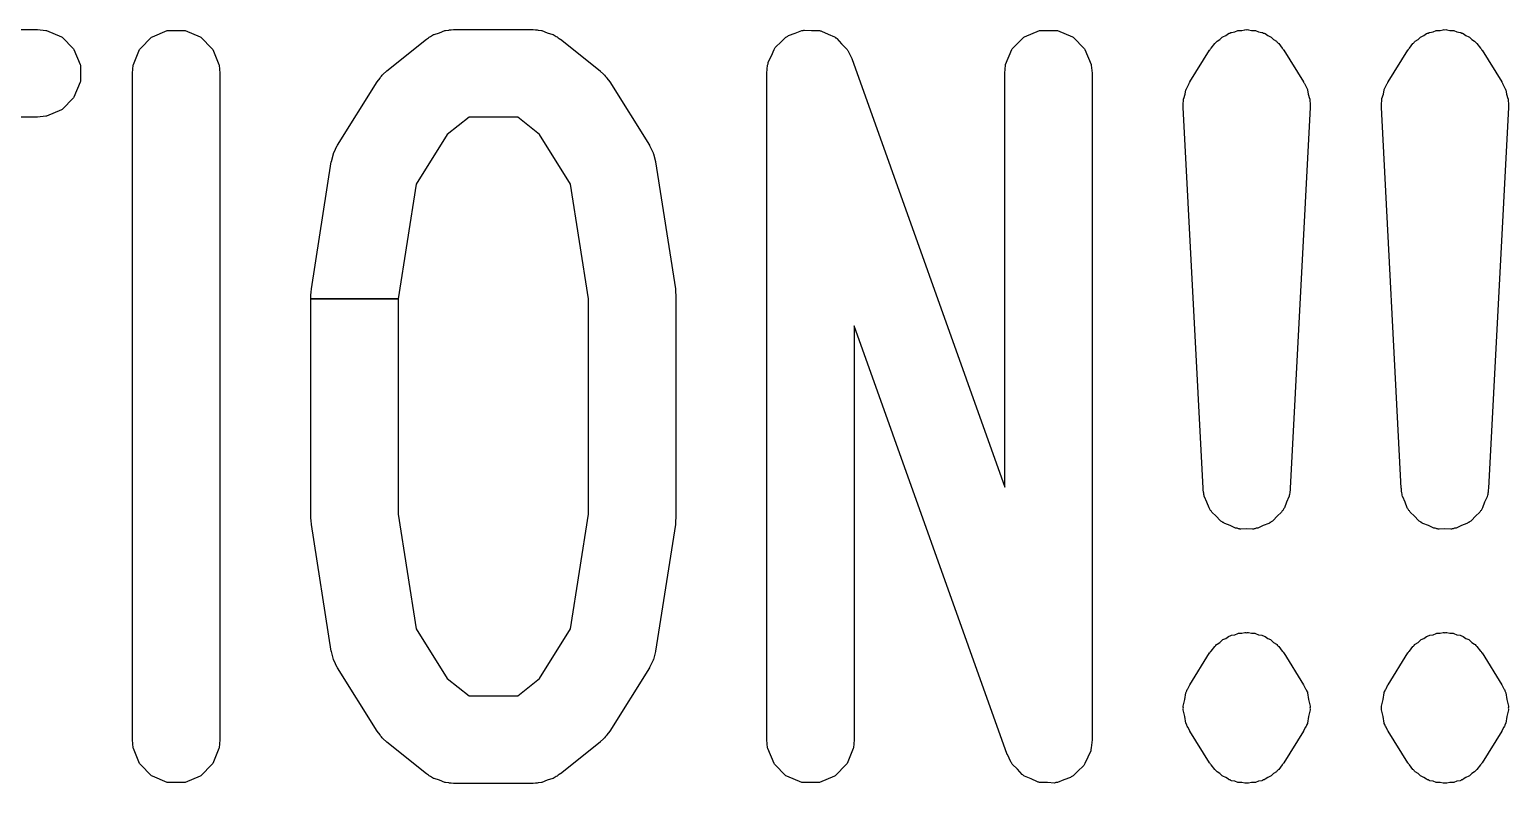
# Model space of a CAD drawing. Header units: inches. Extents: x 0 to 2.68, y 0 to 2.67.
# Drawn here: x 1.4733 to 1.6131, y 0.136 to 0.2072 of the extents above; entities that cross this region are included whole.
import ezdxf

# ---------------------------------------------------------------- set-up
doc = ezdxf.new("R2010")
doc.units = ezdxf.units.IN
doc.header["$MEASUREMENT"] = 0
doc.layers.add('Edge.Cuts', color=254, linetype='CONTINUOUS', true_color=0xd0d2cd)

msp = doc.modelspace()

# ---------------------------------------------------------------- linework, layer by layer
at = {"layer": 'Edge.Cuts', "linetype": 'CONTINUOUS'}
for p, q in [((1.45154, 0.20721), (1.47403, 0.20721)), ((1.47403, 0.20721), (1.47405, 0.20721)), ((1.47405, 0.20721), (1.47482, 0.20713)), ((1.47482, 0.20713), (1.47488, 0.20712)), ((1.47488, 0.20712), (1.4763, 0.20653)), ((1.4849, 0.20653), (1.48631, 0.20712)), ((1.48631, 0.20712), (1.48639, 0.20714)), ((1.48639, 0.20714), (1.48793, 0.20714)), ((1.48793, 0.20714), (1.488, 0.20712)), ((1.488, 0.20712), (1.48942, 0.20653)), ((1.51206, 0.20691), (1.51256, 0.20712)), ((1.51256, 0.20712), (1.51262, 0.20713)), ((1.51262, 0.20713), (1.51293, 0.20717)), ((1.51293, 0.20717), (1.51301, 0.20719)), ((1.51301, 0.20719), (1.51309, 0.2072)), ((1.51309, 0.2072), (1.51316, 0.20719)), ((1.51316, 0.20719), (1.51339, 0.20721)), ((1.51339, 0.20721), (1.5134, 0.20721)), ((1.5134, 0.20721), (1.5209, 0.20721)), ((1.5209, 0.20721), (1.52092, 0.20721)), ((1.52092, 0.20721), (1.52115, 0.20719)), ((1.52115, 0.20719), (1.52122, 0.2072)), ((1.52122, 0.2072), (1.5213, 0.20719)), ((1.5213, 0.20719), (1.52138, 0.20717)), ((1.52138, 0.20717), (1.52169, 0.20713)), ((1.52169, 0.20713), (1.52175, 0.20712)), ((1.52175, 0.20712), (1.52225, 0.20691)), ((1.54569, 0.20687), (1.54631, 0.20712)), ((1.54631, 0.20712), (1.54638, 0.20714)), ((1.54638, 0.20714), (1.54645, 0.20714)), ((1.54645, 0.20714), (1.54651, 0.20716)), ((1.54651, 0.20716), (1.54658, 0.20717)), ((1.54658, 0.20717), (1.54725, 0.20714)), ((1.54725, 0.20714), (1.54792, 0.20714)), ((1.54792, 0.20714), (1.54799, 0.20712)), ((1.54799, 0.20712), (1.54805, 0.2071)), ((1.54805, 0.2071), (1.54812, 0.20709)), ((1.54812, 0.20709), (1.54819, 0.20707)), ((1.54819, 0.20707), (1.5488, 0.20679)), ((1.56738, 0.20653), (1.5688, 0.20712)), ((1.5688, 0.20712), (1.56888, 0.20714)), ((1.56888, 0.20714), (1.57042, 0.20714)), ((1.57042, 0.20714), (1.57049, 0.20712)), ((1.57049, 0.20712), (1.57191, 0.20653)), ((1.58697, 0.20695), (1.58727, 0.207)), ((1.58727, 0.207), (1.58755, 0.20712)), ((1.58755, 0.20712), (1.58763, 0.20714)), ((1.58763, 0.20714), (1.58793, 0.20714)), ((1.58793, 0.20714), (1.58823, 0.2072)), ((1.58823, 0.2072), (1.58831, 0.20721)), ((1.58831, 0.20721), (1.5884, 0.20719)), ((1.5884, 0.20719), (1.58848, 0.20721)), ((1.58848, 0.20721), (1.58856, 0.2072)), ((1.58856, 0.2072), (1.58886, 0.20714)), ((1.58886, 0.20714), (1.58916, 0.20714)), ((1.58916, 0.20714), (1.58924, 0.20712)), ((1.58924, 0.20712), (1.58952, 0.207)), ((1.58952, 0.207), (1.58982, 0.20695)), ((1.60572, 0.20695), (1.60602, 0.207)), ((1.60602, 0.207), (1.6063, 0.20712)), ((1.6063, 0.20712), (1.60637, 0.20714)), ((1.60637, 0.20714), (1.60668, 0.20714)), ((1.60668, 0.20714), (1.60698, 0.2072)), ((1.60698, 0.2072), (1.60706, 0.20721)), ((1.60706, 0.20721), (1.60714, 0.20719)), ((1.60714, 0.20719), (1.60723, 0.20721)), ((1.60723, 0.20721), (1.60731, 0.2072)), ((1.60731, 0.2072), (1.6076, 0.20714)), ((1.6076, 0.20714), (1.60791, 0.20714)), ((1.60791, 0.20714), (1.60799, 0.20712)), ((1.60799, 0.20712), (1.60827, 0.207)), ((1.60827, 0.207), (1.60857, 0.20695)), ((1.4763, 0.20653), (1.47636, 0.20649)), ((1.47636, 0.20649), (1.47745, 0.2054)), ((1.48375, 0.2054), (1.48483, 0.20649)), ((1.48483, 0.20649), (1.4849, 0.20653)), ((1.48942, 0.20653), (1.48948, 0.20649)), ((1.48948, 0.20649), (1.49057, 0.2054)), ((1.50707, 0.20331), (1.51082, 0.20631)), ((1.51082, 0.20631), (1.51084, 0.20632)), ((1.51084, 0.20632), (1.51103, 0.20644)), ((1.51103, 0.20644), (1.51108, 0.20649)), ((1.51108, 0.20649), (1.51114, 0.20653)), ((1.51114, 0.20653), (1.51122, 0.20656)), ((1.51122, 0.20656), (1.51148, 0.20674)), ((1.51148, 0.20674), (1.51154, 0.20676)), ((1.51154, 0.20676), (1.51206, 0.20691)), ((1.52225, 0.20691), (1.52277, 0.20676)), ((1.52277, 0.20676), (1.52282, 0.20674)), ((1.52282, 0.20674), (1.52309, 0.20656)), ((1.52309, 0.20656), (1.52317, 0.20653)), ((1.52317, 0.20653), (1.52323, 0.20649)), ((1.52323, 0.20649), (1.52328, 0.20644)), ((1.52328, 0.20644), (1.52347, 0.20632)), ((1.52347, 0.20632), (1.52349, 0.20631)), ((1.52349, 0.20631), (1.52724, 0.20331)), ((1.54386, 0.20557), (1.54435, 0.20602)), ((1.54435, 0.20602), (1.54482, 0.20649)), ((1.54482, 0.20649), (1.54489, 0.20653)), ((1.54489, 0.20653), (1.54495, 0.20656)), ((1.54495, 0.20656), (1.545, 0.2066)), ((1.545, 0.2066), (1.54506, 0.20664)), ((1.54506, 0.20664), (1.54569, 0.20687)), ((1.5488, 0.20679), (1.54941, 0.20653)), ((1.54941, 0.20653), (1.54948, 0.20649)), ((1.54948, 0.20649), (1.54952, 0.20644)), ((1.54952, 0.20644), (1.54958, 0.20642)), ((1.54958, 0.20642), (1.54964, 0.20637)), ((1.54964, 0.20637), (1.55009, 0.20588)), ((1.55009, 0.20588), (1.55056, 0.2054)), ((1.56623, 0.2054), (1.56732, 0.20649)), ((1.56732, 0.20649), (1.56738, 0.20653)), ((1.57191, 0.20653), (1.57197, 0.20649)), ((1.57197, 0.20649), (1.57306, 0.2054)), ((1.58503, 0.20545), (1.58537, 0.2059)), ((1.58537, 0.2059), (1.58541, 0.20594)), ((1.58541, 0.20594), (1.58549, 0.20599)), ((1.58549, 0.20599), (1.58554, 0.20606)), ((1.58554, 0.20606), (1.58559, 0.20611)), ((1.58559, 0.20611), (1.58585, 0.20627)), ((1.58585, 0.20627), (1.58607, 0.20649)), ((1.58607, 0.20649), (1.58613, 0.20653)), ((1.58613, 0.20653), (1.58642, 0.20665)), ((1.58642, 0.20665), (1.58666, 0.20683)), ((1.58666, 0.20683), (1.58673, 0.20686)), ((1.58673, 0.20686), (1.58682, 0.20688)), ((1.58682, 0.20688), (1.5869, 0.20693)), ((1.5869, 0.20693), (1.58697, 0.20695)), ((1.58982, 0.20695), (1.58989, 0.20693)), ((1.58989, 0.20693), (1.58997, 0.20688)), ((1.58997, 0.20688), (1.59006, 0.20686)), ((1.59006, 0.20686), (1.59013, 0.20683)), ((1.59013, 0.20683), (1.59038, 0.20665)), ((1.59038, 0.20665), (1.59066, 0.20653)), ((1.59066, 0.20653), (1.59072, 0.20649)), ((1.59072, 0.20649), (1.59094, 0.20627)), ((1.59094, 0.20627), (1.5912, 0.20611)), ((1.5912, 0.20611), (1.59125, 0.20606)), ((1.59125, 0.20606), (1.5913, 0.20599)), ((1.5913, 0.20599), (1.59138, 0.20594)), ((1.59138, 0.20594), (1.59142, 0.2059)), ((1.59142, 0.2059), (1.59176, 0.20545)), ((1.60378, 0.20545), (1.60412, 0.2059)), ((1.60412, 0.2059), (1.60416, 0.20594)), ((1.60416, 0.20594), (1.60423, 0.20599)), ((1.60423, 0.20599), (1.60428, 0.20606)), ((1.60428, 0.20606), (1.60434, 0.20611)), ((1.60434, 0.20611), (1.6046, 0.20627)), ((1.6046, 0.20627), (1.60482, 0.20649)), ((1.60482, 0.20649), (1.60488, 0.20653)), ((1.60488, 0.20653), (1.60516, 0.20665)), ((1.60516, 0.20665), (1.60541, 0.20683)), ((1.60541, 0.20683), (1.60548, 0.20686)), ((1.60548, 0.20686), (1.60557, 0.20688)), ((1.60557, 0.20688), (1.60564, 0.20693)), ((1.60564, 0.20693), (1.60572, 0.20695)), ((1.60857, 0.20695), (1.60864, 0.20693)), ((1.60864, 0.20693), (1.60872, 0.20688)), ((1.60872, 0.20688), (1.6088, 0.20686)), ((1.6088, 0.20686), (1.60887, 0.20683)), ((1.60887, 0.20683), (1.60912, 0.20665)), ((1.60912, 0.20665), (1.60941, 0.20653)), ((1.60941, 0.20653), (1.60947, 0.20649)), ((1.60947, 0.20649), (1.60969, 0.20627)), ((1.60969, 0.20627), (1.60995, 0.20611)), ((1.60995, 0.20611), (1.61, 0.20606)), ((1.61, 0.20606), (1.61005, 0.20599)), ((1.61005, 0.20599), (1.61012, 0.20594)), ((1.61012, 0.20594), (1.61017, 0.2059)), ((1.61017, 0.2059), (1.61051, 0.20545)), ((1.47745, 0.2054), (1.47749, 0.20534)), ((1.47749, 0.20534), (1.47808, 0.20392)), ((1.48311, 0.20392), (1.4837, 0.20534)), ((1.4837, 0.20534), (1.48375, 0.2054)), ((1.49057, 0.2054), (1.49061, 0.20534)), ((1.49061, 0.20534), (1.4912, 0.20392)), ((1.54315, 0.20412), (1.54344, 0.20472)), ((1.54344, 0.20472), (1.5437, 0.20534)), ((1.5437, 0.20534), (1.54374, 0.2054)), ((1.54374, 0.2054), (1.54378, 0.20545)), ((1.54378, 0.20545), (1.54381, 0.20551)), ((1.54381, 0.20551), (1.54386, 0.20557)), ((1.55056, 0.2054), (1.55061, 0.20534)), ((1.55061, 0.20534), (1.55063, 0.20528)), ((1.55063, 0.20528), (1.55067, 0.20523)), ((1.55067, 0.20523), (1.55071, 0.20518)), ((1.55071, 0.20518), (1.55104, 0.20449)), ((1.55104, 0.20449), (1.55104, 0.20447)), ((1.55104, 0.20447), (1.56551, 0.16395)), ((1.5656, 0.20392), (1.56619, 0.20534)), ((1.56619, 0.20534), (1.56623, 0.2054)), ((1.57306, 0.2054), (1.5731, 0.20534)), ((1.5731, 0.20534), (1.57369, 0.20392)), ((1.58301, 0.20227), (1.58489, 0.20527)), ((1.58489, 0.20527), (1.5849, 0.20528)), ((1.5849, 0.20528), (1.58494, 0.20533)), ((1.58494, 0.20534), (1.58498, 0.2054)), ((1.58494, 0.20533), (1.58494, 0.20534)), ((1.58498, 0.2054), (1.58503, 0.20545)), ((1.59176, 0.20545), (1.59181, 0.2054)), ((1.59181, 0.2054), (1.59185, 0.20534)), ((1.59185, 0.20534), (1.59186, 0.20533)), ((1.59186, 0.20533), (1.59189, 0.20528)), ((1.59189, 0.20528), (1.5919, 0.20527)), ((1.5919, 0.20527), (1.59378, 0.20227)), ((1.60176, 0.20227), (1.60364, 0.20527)), ((1.60364, 0.20527), (1.60365, 0.20528)), ((1.60365, 0.20528), (1.60368, 0.20533)), ((1.60368, 0.20533), (1.60369, 0.20534)), ((1.60369, 0.20534), (1.60373, 0.2054)), ((1.60373, 0.2054), (1.60378, 0.20545)), ((1.61051, 0.20545), (1.61056, 0.2054)), ((1.61056, 0.2054), (1.6106, 0.20534)), ((1.6106, 0.20534), (1.6106, 0.20533)), ((1.6106, 0.20533), (1.61064, 0.20528)), ((1.61064, 0.20528), (1.61065, 0.20527)), ((1.61065, 0.20527), (1.61252, 0.20227)), ((1.47808, 0.20392), (1.47809, 0.20385)), ((1.47809, 0.20385), (1.47809, 0.20231)), ((1.48302, 0.20308), (1.48303, 0.2031)), ((1.48302, 0.14009), (1.48302, 0.20308)), ((1.48303, 0.2031), (1.4831, 0.20386)), ((1.4831, 0.20386), (1.48311, 0.20392)), ((1.4912, 0.20392), (1.49122, 0.20386)), ((1.49122, 0.20386), (1.49129, 0.2031)), ((1.49129, 0.2031), (1.49129, 0.20308)), ((1.49129, 0.20308), (1.49129, 0.14009)), ((1.50651, 0.20275), (1.50657, 0.20282)), ((1.50657, 0.20282), (1.50663, 0.2029)), ((1.50663, 0.2029), (1.50667, 0.20294)), ((1.50667, 0.20294), (1.50674, 0.20299)), ((1.50674, 0.20299), (1.50706, 0.20329)), ((1.50706, 0.20329), (1.50707, 0.20331)), ((1.52724, 0.20331), (1.52725, 0.20329)), ((1.52725, 0.20329), (1.52757, 0.20299)), ((1.52757, 0.20299), (1.52763, 0.20294)), ((1.52763, 0.20294), (1.52768, 0.2029)), ((1.52768, 0.2029), (1.52773, 0.20282)), ((1.52773, 0.20282), (1.5278, 0.20275)), ((1.54302, 0.2031), (1.54309, 0.20386)), ((1.54302, 0.20308), (1.54302, 0.2031)), ((1.54302, 0.14009), (1.54302, 0.20308)), ((1.54309, 0.20386), (1.54311, 0.20392)), ((1.54311, 0.20392), (1.54313, 0.20398)), ((1.54313, 0.20398), (1.54314, 0.20405)), ((1.54314, 0.20405), (1.54315, 0.20412)), ((1.56551, 0.2031), (1.56559, 0.20386)), ((1.56551, 0.20308), (1.56551, 0.2031)), ((1.56551, 0.16395), (1.56551, 0.20308)), ((1.56559, 0.20386), (1.5656, 0.20392)), ((1.57369, 0.20392), (1.5737, 0.20386)), ((1.5737, 0.20386), (1.57378, 0.2031)), ((1.57378, 0.2031), (1.57378, 0.20308)), ((1.57378, 0.20308), (1.57378, 0.14009)), ((1.47808, 0.20223), (1.47749, 0.20081)), ((1.47809, 0.20231), (1.47808, 0.20223)), ((1.5024, 0.19627), (1.50615, 0.20227)), ((1.50615, 0.20227), (1.50616, 0.20228)), ((1.50616, 0.20228), (1.50643, 0.20263)), ((1.50643, 0.20263), (1.50647, 0.20271)), ((1.50647, 0.20271), (1.50651, 0.20275)), ((1.5278, 0.20275), (1.52784, 0.20271)), ((1.52784, 0.20271), (1.52788, 0.20263)), ((1.52788, 0.20263), (1.52815, 0.20228)), ((1.52815, 0.20228), (1.52816, 0.20227)), ((1.52816, 0.20227), (1.53191, 0.19627)), ((1.58258, 0.2011), (1.58264, 0.20151)), ((1.58264, 0.20151), (1.58266, 0.20156)), ((1.58266, 0.20156), (1.58294, 0.20211)), ((1.58294, 0.20211), (1.58295, 0.20216)), ((1.58295, 0.20216), (1.58299, 0.20222)), ((1.58299, 0.20222), (1.58301, 0.20225)), ((1.58299, 0.20222), (1.58299, 0.20222)), ((1.58301, 0.20225), (1.58301, 0.20227)), ((1.59378, 0.20227), (1.59378, 0.20225)), ((1.59378, 0.20225), (1.5938, 0.20222)), ((1.5938, 0.20222), (1.5938, 0.20222)), ((1.5938, 0.20222), (1.59384, 0.20216)), ((1.59384, 0.20216), (1.59386, 0.20211)), ((1.59386, 0.20211), (1.59413, 0.20156)), ((1.59413, 0.20156), (1.59415, 0.20151)), ((1.59415, 0.20151), (1.59421, 0.2011)), ((1.60132, 0.2011), (1.60139, 0.20151)), ((1.60139, 0.20151), (1.60141, 0.20156)), ((1.60141, 0.20156), (1.60168, 0.20211)), ((1.60168, 0.20211), (1.6017, 0.20216)), ((1.6017, 0.20216), (1.60174, 0.20222)), ((1.60174, 0.20222), (1.60175, 0.20225)), ((1.60174, 0.20222), (1.60174, 0.20222)), ((1.60175, 0.20225), (1.60176, 0.20227)), ((1.61252, 0.20227), (1.61253, 0.20225)), ((1.61253, 0.20225), (1.61255, 0.20222)), ((1.61255, 0.20222), (1.61255, 0.20222)), ((1.61255, 0.20222), (1.61259, 0.20216)), ((1.61259, 0.20216), (1.6126, 0.20211)), ((1.6126, 0.20211), (1.61288, 0.20156)), ((1.61288, 0.20156), (1.61289, 0.20151)), ((1.61289, 0.20151), (1.61296, 0.2011)), ((1.47745, 0.20075), (1.47636, 0.19966)), ((1.47749, 0.20081), (1.47745, 0.20075)), ((1.58239, 0.19999), (1.5824, 0.20004)), ((1.5824, 0.20004), (1.58243, 0.20065)), ((1.58243, 0.20065), (1.58244, 0.20071)), ((1.58244, 0.20071), (1.58258, 0.2011)), ((1.59421, 0.2011), (1.59435, 0.20071)), ((1.59435, 0.20071), (1.59436, 0.20065)), ((1.59436, 0.20065), (1.59439, 0.20004)), ((1.59439, 0.20004), (1.5944, 0.19999)), ((1.60114, 0.19999), (1.60115, 0.20004)), ((1.60115, 0.20004), (1.60118, 0.20065)), ((1.60118, 0.20065), (1.60119, 0.20071)), ((1.60119, 0.20071), (1.60132, 0.2011)), ((1.61296, 0.2011), (1.6131, 0.20071)), ((1.6131, 0.20071), (1.61311, 0.20065)), ((1.61311, 0.20065), (1.61314, 0.20004)), ((1.61314, 0.20004), (1.61315, 0.19999)), ((1.47403, 0.19894), (1.46692, 0.19894)), ((1.47405, 0.19894), (1.47403, 0.19894)), ((1.47482, 0.19902), (1.47405, 0.19894)), ((1.47488, 0.19903), (1.47482, 0.19902)), ((1.4763, 0.19962), (1.47488, 0.19903)), ((1.47636, 0.19966), (1.4763, 0.19962)), ((1.51485, 0.19894), (1.51279, 0.19729)), ((1.51945, 0.19894), (1.51485, 0.19894)), ((1.52152, 0.19729), (1.51945, 0.19894)), ((1.58239, 0.19991), (1.58239, 0.19999)), ((1.58239, 0.19988), (1.58239, 0.19991)), ((1.58239, 0.19991), (1.58239, 0.19991)), ((1.58239, 0.19986), (1.58239, 0.19988)), ((1.58427, 0.16387), (1.58239, 0.19986)), ((1.5944, 0.19986), (1.59252, 0.16387)), ((1.5944, 0.19999), (1.5944, 0.19991)), ((1.5944, 0.19991), (1.5944, 0.19991)), ((1.5944, 0.19991), (1.5944, 0.19988)), ((1.5944, 0.19988), (1.5944, 0.19986)), ((1.60114, 0.19991), (1.60114, 0.19999)), ((1.60114, 0.19988), (1.60114, 0.19991)), ((1.60114, 0.19991), (1.60114, 0.19991)), ((1.60114, 0.19986), (1.60114, 0.19988)), ((1.60301, 0.16387), (1.60114, 0.19986)), ((1.61315, 0.19986), (1.61127, 0.16387)), ((1.61315, 0.19999), (1.61314, 0.19991)), ((1.61314, 0.19991), (1.61314, 0.19991)), ((1.61314, 0.19991), (1.61315, 0.19988)), ((1.61315, 0.19988), (1.61315, 0.19986)), ((1.51279, 0.19729), (1.50986, 0.1926)), ((1.52445, 0.1926), (1.52152, 0.19729)), ((1.50205, 0.19556), (1.50239, 0.19625)), ((1.50239, 0.19625), (1.5024, 0.19627)), ((1.53191, 0.19627), (1.53192, 0.19625)), ((1.53192, 0.19625), (1.53226, 0.19556)), ((1.49995, 0.18272), (1.50182, 0.19472)), ((1.50182, 0.19472), (1.50183, 0.19474)), ((1.50183, 0.19474), (1.50202, 0.19548)), ((1.50202, 0.19548), (1.50203, 0.19552)), ((1.50203, 0.19552), (1.50205, 0.19556)), ((1.53226, 0.19556), (1.53227, 0.19552)), ((1.53227, 0.19552), (1.53229, 0.19548)), ((1.53229, 0.19548), (1.53248, 0.19474)), ((1.53248, 0.19474), (1.53249, 0.19472)), ((1.53249, 0.19472), (1.53436, 0.18272)), ((1.50986, 0.1926), (1.50816, 0.18176)), ((1.52614, 0.18176), (1.52445, 0.1926)), ((1.4999, 0.1821), (1.49993, 0.1824)), ((1.4999, 0.18208), (1.4999, 0.1821)), ((1.4999, 0.18176), (1.4999, 0.18208)), ((1.49993, 0.1824), (1.49994, 0.1827)), ((1.49994, 0.1827), (1.49995, 0.18272)), ((1.53436, 0.18272), (1.53436, 0.1827)), ((1.53436, 0.1827), (1.53438, 0.1824)), ((1.53438, 0.1824), (1.53441, 0.1821)), ((1.53441, 0.1821), (1.53441, 0.18208)), ((1.53441, 0.18208), (1.53441, 0.16108)), ((1.4999, 0.16108), (1.4999, 0.18176)), ((1.4999, 0.18176), (1.50816, 0.18176)), ((1.50816, 0.18176), (1.4999, 0.18176)), ((1.50816, 0.18176), (1.50816, 0.1614)), ((1.52614, 0.1614), (1.52614, 0.18176)), ((1.56575, 0.13869), (1.55128, 0.17921)), ((1.55128, 0.17921), (1.55128, 0.14009)), ((1.58427, 0.16385), (1.58427, 0.16387)), ((1.58429, 0.16368), (1.58427, 0.16385)), ((1.5843, 0.16351), (1.58429, 0.16368)), ((1.5925, 0.16368), (1.59249, 0.16351)), ((1.59252, 0.16385), (1.5925, 0.16368)), ((1.59252, 0.16387), (1.59252, 0.16385)), ((1.60302, 0.16385), (1.60301, 0.16387)), ((1.60304, 0.16368), (1.60302, 0.16385)), ((1.60305, 0.16351), (1.60304, 0.16368)), ((1.61127, 0.16385), (1.61124, 0.16368)), ((1.61124, 0.16368), (1.61124, 0.16351)), ((1.61127, 0.16387), (1.61127, 0.16385)), ((1.58431, 0.16345), (1.5843, 0.16351)), ((1.58433, 0.16342), (1.58431, 0.16345)), ((1.58434, 0.16329), (1.58433, 0.16342)), ((1.58435, 0.16324), (1.58434, 0.16329)), ((1.58437, 0.1632), (1.58435, 0.16324)), ((1.58438, 0.16308), (1.58437, 0.1632)), ((1.5844, 0.16303), (1.58438, 0.16308)), ((1.58464, 0.16253), (1.5844, 0.16303)), ((1.58483, 0.162), (1.58464, 0.16253)), ((1.59215, 0.16253), (1.59196, 0.162)), ((1.59239, 0.16303), (1.59215, 0.16253)), ((1.59241, 0.16308), (1.59239, 0.16303)), ((1.59242, 0.1632), (1.59241, 0.16308)), ((1.59244, 0.16324), (1.59242, 0.1632)), ((1.59245, 0.16329), (1.59244, 0.16324)), ((1.59246, 0.16342), (1.59245, 0.16329)), ((1.59248, 0.16345), (1.59246, 0.16342)), ((1.59249, 0.16351), (1.59248, 0.16345)), ((1.60306, 0.16345), (1.60305, 0.16351)), ((1.60307, 0.16342), (1.60306, 0.16345)), ((1.60309, 0.16329), (1.60307, 0.16342)), ((1.6031, 0.16324), (1.60309, 0.16329)), ((1.60311, 0.1632), (1.6031, 0.16324)), ((1.60313, 0.16308), (1.60311, 0.1632)), ((1.60315, 0.16303), (1.60313, 0.16308)), ((1.60339, 0.16253), (1.60315, 0.16303)), ((1.60357, 0.162), (1.60339, 0.16253)), ((1.6109, 0.16253), (1.61071, 0.162)), ((1.61114, 0.16303), (1.6109, 0.16253)), ((1.61115, 0.16308), (1.61114, 0.16303)), ((1.61117, 0.1632), (1.61115, 0.16308)), ((1.61119, 0.16324), (1.61117, 0.1632)), ((1.6112, 0.16329), (1.61119, 0.16324)), ((1.61121, 0.16342), (1.6112, 0.16329)), ((1.61122, 0.16345), (1.61121, 0.16342)), ((1.61124, 0.16351), (1.61122, 0.16345)), ((1.4999, 0.16106), (1.4999, 0.16108)), ((1.49993, 0.16076), (1.4999, 0.16106)), ((1.50816, 0.1614), (1.50986, 0.15056)), ((1.52445, 0.15056), (1.52614, 0.1614)), ((1.53441, 0.16106), (1.53438, 0.16076)), ((1.53441, 0.16108), (1.53441, 0.16106)), ((1.58487, 0.16194), (1.58483, 0.162)), ((1.58491, 0.16188), (1.58487, 0.16194)), ((1.58494, 0.16182), (1.58491, 0.16188)), ((1.58498, 0.16176), (1.58494, 0.16182)), ((1.58503, 0.16171), (1.58498, 0.16176)), ((1.58506, 0.16164), (1.58503, 0.16171)), ((1.58511, 0.16158), (1.58506, 0.16164)), ((1.58552, 0.16121), (1.58511, 0.16158)), ((1.58589, 0.1608), (1.58552, 0.16121)), ((1.59127, 0.16121), (1.5909, 0.1608)), ((1.59168, 0.16158), (1.59127, 0.16121)), ((1.59173, 0.16164), (1.59168, 0.16158)), ((1.59176, 0.16171), (1.59173, 0.16164)), ((1.59181, 0.16176), (1.59176, 0.16171)), ((1.59185, 0.16182), (1.59181, 0.16176)), ((1.59188, 0.16188), (1.59185, 0.16182)), ((1.59192, 0.16194), (1.59188, 0.16188)), ((1.59196, 0.162), (1.59192, 0.16194)), ((1.60361, 0.16194), (1.60357, 0.162)), ((1.60366, 0.16188), (1.60361, 0.16194)), ((1.60369, 0.16182), (1.60366, 0.16188)), ((1.60373, 0.16176), (1.60369, 0.16182)), ((1.60378, 0.16171), (1.60373, 0.16176)), ((1.60381, 0.16164), (1.60378, 0.16171)), ((1.60386, 0.16158), (1.60381, 0.16164)), ((1.60427, 0.16121), (1.60386, 0.16158)), ((1.60464, 0.1608), (1.60427, 0.16121)), ((1.61002, 0.16121), (1.60964, 0.1608)), ((1.61043, 0.16158), (1.61002, 0.16121)), ((1.61048, 0.16164), (1.61043, 0.16158)), ((1.61051, 0.16171), (1.61048, 0.16164)), ((1.61056, 0.16176), (1.61051, 0.16171)), ((1.6106, 0.16182), (1.61056, 0.16176)), ((1.61063, 0.16188), (1.6106, 0.16182)), ((1.61067, 0.16194), (1.61063, 0.16188)), ((1.61071, 0.162), (1.61067, 0.16194)), ((1.49994, 0.16046), (1.49993, 0.16076)), ((1.49995, 0.16044), (1.49994, 0.16046)), ((1.50182, 0.14845), (1.49995, 0.16044)), ((1.53436, 0.16044), (1.53249, 0.14845)), ((1.53438, 0.16076), (1.53436, 0.16046)), ((1.53436, 0.16046), (1.53436, 0.16044)), ((1.58596, 0.16075), (1.58589, 0.1608)), ((1.58602, 0.16072), (1.58596, 0.16075)), ((1.58607, 0.16067), (1.58602, 0.16072)), ((1.58613, 0.16063), (1.58607, 0.16067)), ((1.5862, 0.1606), (1.58613, 0.16063)), ((1.58625, 0.16055), (1.5862, 0.1606)), ((1.58632, 0.16051), (1.58625, 0.16055)), ((1.58684, 0.16033), (1.58632, 0.16051)), ((1.58734, 0.16009), (1.58684, 0.16033)), ((1.58742, 0.16007), (1.58734, 0.16009)), ((1.58749, 0.16007), (1.58742, 0.16007)), ((1.58755, 0.16004), (1.58749, 0.16007)), ((1.58763, 0.16002), (1.58755, 0.16004)), ((1.5877, 0.16002), (1.58763, 0.16002)), ((1.58776, 0.16), (1.5877, 0.16002)), ((1.58784, 0.15999), (1.58776, 0.16)), ((1.5884, 0.16002), (1.58784, 0.15999)), ((1.58895, 0.15999), (1.5884, 0.16002)), ((1.58903, 0.16), (1.58895, 0.15999)), ((1.58909, 0.16002), (1.58903, 0.16)), ((1.58916, 0.16002), (1.58909, 0.16002)), ((1.58924, 0.16004), (1.58916, 0.16002)), ((1.5893, 0.16007), (1.58924, 0.16004)), ((1.58937, 0.16007), (1.5893, 0.16007)), ((1.58945, 0.16009), (1.58937, 0.16007)), ((1.58995, 0.16033), (1.58945, 0.16009)), ((1.59048, 0.16051), (1.58995, 0.16033)), ((1.59054, 0.16055), (1.59048, 0.16051)), ((1.59059, 0.1606), (1.59054, 0.16055)), ((1.59066, 0.16063), (1.59059, 0.1606)), ((1.59072, 0.16067), (1.59066, 0.16063)), ((1.59077, 0.16072), (1.59072, 0.16067)), ((1.59083, 0.16075), (1.59077, 0.16072)), ((1.5909, 0.1608), (1.59083, 0.16075)), ((1.6047, 0.16075), (1.60464, 0.1608)), ((1.60477, 0.16072), (1.6047, 0.16075)), ((1.60482, 0.16067), (1.60477, 0.16072)), ((1.60488, 0.16063), (1.60482, 0.16067)), ((1.60495, 0.1606), (1.60488, 0.16063)), ((1.605, 0.16055), (1.60495, 0.1606)), ((1.60506, 0.16051), (1.605, 0.16055)), ((1.60559, 0.16033), (1.60506, 0.16051)), ((1.60609, 0.16009), (1.60559, 0.16033)), ((1.60616, 0.16007), (1.60609, 0.16009)), ((1.60623, 0.16007), (1.60616, 0.16007)), ((1.6063, 0.16004), (1.60623, 0.16007)), ((1.60637, 0.16002), (1.6063, 0.16004)), ((1.60644, 0.16002), (1.60637, 0.16002)), ((1.60651, 0.16), (1.60644, 0.16002)), ((1.60659, 0.15999), (1.60651, 0.16)), ((1.60714, 0.16002), (1.60659, 0.15999)), ((1.6077, 0.15999), (1.60714, 0.16002)), ((1.60777, 0.16), (1.6077, 0.15999)), ((1.60784, 0.16002), (1.60777, 0.16)), ((1.60791, 0.16002), (1.60784, 0.16002)), ((1.60799, 0.16004), (1.60791, 0.16002)), ((1.60805, 0.16007), (1.60799, 0.16004)), ((1.60812, 0.16007), (1.60805, 0.16007)), ((1.6082, 0.16009), (1.60812, 0.16007)), ((1.6087, 0.16033), (1.6082, 0.16009)), ((1.60922, 0.16051), (1.6087, 0.16033)), ((1.60929, 0.16055), (1.60922, 0.16051)), ((1.60934, 0.1606), (1.60929, 0.16055)), ((1.60941, 0.16063), (1.60934, 0.1606)), ((1.60947, 0.16067), (1.60941, 0.16063)), ((1.60952, 0.16072), (1.60947, 0.16067)), ((1.60958, 0.16075), (1.60952, 0.16072)), ((1.60964, 0.1608), (1.60958, 0.16075)), ((1.50986, 0.15056), (1.51279, 0.14587)), ((1.52152, 0.14587), (1.52445, 0.15056)), ((1.58613, 0.14954), (1.58642, 0.14966)), ((1.58642, 0.14966), (1.58666, 0.14983)), ((1.58666, 0.14983), (1.58673, 0.14987)), ((1.58673, 0.14987), (1.58682, 0.14989)), ((1.58682, 0.14989), (1.5869, 0.14993)), ((1.5869, 0.14993), (1.58697, 0.14996)), ((1.58697, 0.14996), (1.58727, 0.15001)), ((1.58727, 0.15001), (1.58755, 0.15013)), ((1.58755, 0.15013), (1.58763, 0.15014)), ((1.58763, 0.15014), (1.58793, 0.15014)), ((1.58793, 0.15014), (1.58823, 0.15021)), ((1.58823, 0.15021), (1.58831, 0.15021)), ((1.58831, 0.15021), (1.5884, 0.1502)), ((1.5884, 0.1502), (1.58848, 0.15021)), ((1.58848, 0.15021), (1.58856, 0.15021)), ((1.58856, 0.15021), (1.58886, 0.15014)), ((1.58886, 0.15014), (1.58916, 0.15014)), ((1.58916, 0.15014), (1.58924, 0.15013)), ((1.58924, 0.15013), (1.58952, 0.15001)), ((1.58952, 0.15001), (1.58982, 0.14996)), ((1.58982, 0.14996), (1.58989, 0.14993)), ((1.58989, 0.14993), (1.58997, 0.14989)), ((1.58997, 0.14989), (1.59006, 0.14987)), ((1.59006, 0.14987), (1.59013, 0.14983)), ((1.59013, 0.14983), (1.59038, 0.14966)), ((1.59038, 0.14966), (1.59066, 0.14954)), ((1.60488, 0.14954), (1.60516, 0.14966)), ((1.60516, 0.14966), (1.60541, 0.14983)), ((1.60541, 0.14983), (1.60548, 0.14987)), ((1.60548, 0.14987), (1.60557, 0.14989)), ((1.60557, 0.14989), (1.60564, 0.14993)), ((1.60564, 0.14993), (1.60572, 0.14996)), ((1.60572, 0.14996), (1.60602, 0.15001)), ((1.60602, 0.15001), (1.6063, 0.15013)), ((1.6063, 0.15013), (1.60637, 0.15014)), ((1.60637, 0.15014), (1.60668, 0.15014)), ((1.60668, 0.15014), (1.60698, 0.15021)), ((1.60698, 0.15021), (1.60706, 0.15021)), ((1.60706, 0.15021), (1.60714, 0.1502)), ((1.60714, 0.1502), (1.60723, 0.15021)), ((1.60723, 0.15021), (1.60731, 0.15021)), ((1.60731, 0.15021), (1.6076, 0.15014)), ((1.6076, 0.15014), (1.60791, 0.15014)), ((1.60791, 0.15014), (1.60799, 0.15013)), ((1.60799, 0.15013), (1.60827, 0.15001)), ((1.60827, 0.15001), (1.60857, 0.14996)), ((1.60857, 0.14996), (1.60864, 0.14993)), ((1.60864, 0.14993), (1.60872, 0.14989)), ((1.60872, 0.14989), (1.6088, 0.14987)), ((1.6088, 0.14987), (1.60887, 0.14983)), ((1.60887, 0.14983), (1.60912, 0.14966)), ((1.60912, 0.14966), (1.60941, 0.14954)), ((1.50183, 0.14843), (1.50182, 0.14845)), ((1.50202, 0.14768), (1.50183, 0.14843)), ((1.53248, 0.14843), (1.53229, 0.14768)), ((1.53249, 0.14845), (1.53248, 0.14843)), ((1.58301, 0.14528), (1.58489, 0.14828)), ((1.58489, 0.14828), (1.5849, 0.14829)), ((1.5849, 0.14829), (1.58494, 0.14834)), ((1.58494, 0.14835), (1.58498, 0.14841)), ((1.58494, 0.14834), (1.58494, 0.14835)), ((1.58498, 0.14841), (1.58503, 0.14846)), ((1.58503, 0.14846), (1.58537, 0.1489)), ((1.58537, 0.1489), (1.58541, 0.14894)), ((1.58541, 0.14894), (1.58549, 0.14899)), ((1.58549, 0.14899), (1.58554, 0.14907)), ((1.58554, 0.14907), (1.58559, 0.14912)), ((1.58559, 0.14912), (1.58585, 0.14928)), ((1.58585, 0.14928), (1.58607, 0.1495)), ((1.58607, 0.1495), (1.58613, 0.14954)), ((1.59066, 0.14954), (1.59072, 0.1495)), ((1.59072, 0.1495), (1.59094, 0.14928)), ((1.59094, 0.14928), (1.5912, 0.14912)), ((1.5912, 0.14912), (1.59125, 0.14907)), ((1.59125, 0.14907), (1.5913, 0.14899)), ((1.5913, 0.14899), (1.59138, 0.14894)), ((1.59138, 0.14894), (1.59142, 0.1489)), ((1.59142, 0.1489), (1.59176, 0.14846)), ((1.59176, 0.14846), (1.59181, 0.14841)), ((1.59181, 0.14841), (1.59185, 0.14835)), ((1.59185, 0.14835), (1.59186, 0.14834)), ((1.59186, 0.14834), (1.59189, 0.14829)), ((1.59189, 0.14829), (1.5919, 0.14828)), ((1.5919, 0.14828), (1.59378, 0.14528)), ((1.60176, 0.14528), (1.60364, 0.14828)), ((1.60364, 0.14828), (1.60365, 0.14829)), ((1.60365, 0.14829), (1.60368, 0.14834)), ((1.60368, 0.14834), (1.60369, 0.14835)), ((1.60369, 0.14835), (1.60373, 0.14841)), ((1.60373, 0.14841), (1.60378, 0.14846)), ((1.60378, 0.14846), (1.60412, 0.1489)), ((1.60412, 0.1489), (1.60416, 0.14894)), ((1.60416, 0.14894), (1.60423, 0.14899)), ((1.60423, 0.14899), (1.60428, 0.14907)), ((1.60428, 0.14907), (1.60434, 0.14912)), ((1.60434, 0.14912), (1.6046, 0.14928)), ((1.6046, 0.14928), (1.60482, 0.1495)), ((1.60482, 0.1495), (1.60488, 0.14954)), ((1.60941, 0.14954), (1.60947, 0.1495)), ((1.60947, 0.1495), (1.60969, 0.14928)), ((1.60969, 0.14928), (1.60995, 0.14912)), ((1.60995, 0.14912), (1.61, 0.14907)), ((1.61, 0.14907), (1.61005, 0.14899)), ((1.61005, 0.14899), (1.61012, 0.14894)), ((1.61012, 0.14894), (1.61017, 0.1489)), ((1.61017, 0.1489), (1.61051, 0.14846)), ((1.61051, 0.14846), (1.61056, 0.14841)), ((1.61056, 0.14841), (1.6106, 0.14835)), ((1.6106, 0.14835), (1.6106, 0.14834)), ((1.6106, 0.14834), (1.61064, 0.14829)), ((1.61064, 0.14829), (1.61065, 0.14828)), ((1.61065, 0.14828), (1.61252, 0.14528)), ((1.50203, 0.14764), (1.50202, 0.14768)), ((1.50205, 0.1476), (1.50203, 0.14764)), ((1.50239, 0.14691), (1.50205, 0.1476)), ((1.5024, 0.14689), (1.50239, 0.14691)), ((1.50615, 0.14089), (1.5024, 0.14689)), ((1.53191, 0.14689), (1.52816, 0.14089)), ((1.53192, 0.14691), (1.53191, 0.14689)), ((1.53226, 0.1476), (1.53192, 0.14691)), ((1.53227, 0.14764), (1.53226, 0.1476)), ((1.53229, 0.14768), (1.53227, 0.14764)), ((1.51279, 0.14587), (1.51485, 0.14422)), ((1.51945, 0.14422), (1.52152, 0.14587)), ((1.51485, 0.14422), (1.51945, 0.14422)), ((1.58254, 0.14388), (1.58264, 0.14451)), ((1.58264, 0.14451), (1.58266, 0.14457)), ((1.58266, 0.14457), (1.58273, 0.1447)), ((1.58273, 0.1447), (1.58274, 0.14475)), ((1.58274, 0.14475), (1.58277, 0.14482)), ((1.58277, 0.14482), (1.58282, 0.14489)), ((1.58282, 0.14489), (1.58301, 0.14526)), ((1.58301, 0.14526), (1.58301, 0.14528)), ((1.59378, 0.14528), (1.59378, 0.14526)), ((1.59378, 0.14526), (1.59397, 0.14489)), ((1.59397, 0.14489), (1.59402, 0.14482)), ((1.59402, 0.14482), (1.59405, 0.14475)), ((1.59405, 0.14475), (1.59406, 0.1447)), ((1.59406, 0.1447), (1.59413, 0.14457)), ((1.59413, 0.14457), (1.59415, 0.14451)), ((1.59415, 0.14451), (1.59425, 0.14388)), ((1.60129, 0.14388), (1.60139, 0.14451)), ((1.60139, 0.14451), (1.60141, 0.14457)), ((1.60141, 0.14457), (1.60148, 0.1447)), ((1.60148, 0.1447), (1.60149, 0.14475)), ((1.60149, 0.14475), (1.60152, 0.14482)), ((1.60152, 0.14482), (1.60157, 0.14489)), ((1.60157, 0.14489), (1.60175, 0.14526)), ((1.60175, 0.14526), (1.60176, 0.14528)), ((1.61252, 0.14528), (1.61253, 0.14526)), ((1.61253, 0.14526), (1.61272, 0.14489)), ((1.61272, 0.14489), (1.61277, 0.14482)), ((1.61277, 0.14482), (1.6128, 0.14475)), ((1.6128, 0.14475), (1.61281, 0.1447)), ((1.61281, 0.1447), (1.61288, 0.14457)), ((1.61288, 0.14457), (1.61289, 0.14451)), ((1.61289, 0.14451), (1.613, 0.14388)), ((1.58239, 0.14325), (1.58254, 0.14388)), ((1.58239, 0.14317), (1.58239, 0.14325)), ((1.58241, 0.14308), (1.58239, 0.14317)), ((1.58239, 0.143), (1.58241, 0.14308)), ((1.58239, 0.14292), (1.58239, 0.143)), ((1.58254, 0.14229), (1.58239, 0.14292)), ((1.59425, 0.14388), (1.5944, 0.14325)), ((1.5944, 0.14292), (1.59425, 0.14229)), ((1.5944, 0.14317), (1.59438, 0.14308)), ((1.59438, 0.14308), (1.5944, 0.143)), ((1.5944, 0.14325), (1.5944, 0.14317)), ((1.5944, 0.143), (1.5944, 0.14292)), ((1.60114, 0.14325), (1.60129, 0.14388)), ((1.60114, 0.14317), (1.60114, 0.14325)), ((1.60115, 0.14308), (1.60114, 0.14317)), ((1.60114, 0.143), (1.60115, 0.14308)), ((1.60114, 0.14292), (1.60114, 0.143)), ((1.60129, 0.14229), (1.60114, 0.14292)), ((1.613, 0.14388), (1.61314, 0.14325)), ((1.61314, 0.14292), (1.613, 0.14229)), ((1.61315, 0.14317), (1.61313, 0.14308)), ((1.61313, 0.14308), (1.61315, 0.143)), ((1.61314, 0.14325), (1.61315, 0.14317)), ((1.61315, 0.143), (1.61314, 0.14292)), ((1.58264, 0.14166), (1.58254, 0.14229)), ((1.58266, 0.1416), (1.58264, 0.14166)), ((1.58273, 0.14147), (1.58266, 0.1416)), ((1.58274, 0.14142), (1.58273, 0.14147)), ((1.58277, 0.14135), (1.58274, 0.14142)), ((1.58282, 0.14128), (1.58277, 0.14135)), ((1.58301, 0.14091), (1.58282, 0.14128)), ((1.59397, 0.14128), (1.59378, 0.14091)), ((1.59402, 0.14135), (1.59397, 0.14128)), ((1.59405, 0.14142), (1.59402, 0.14135)), ((1.59406, 0.14147), (1.59405, 0.14142)), ((1.59413, 0.1416), (1.59406, 0.14147)), ((1.59415, 0.14166), (1.59413, 0.1416)), ((1.59425, 0.14229), (1.59415, 0.14166)), ((1.60139, 0.14166), (1.60129, 0.14229)), ((1.60141, 0.1416), (1.60139, 0.14166)), ((1.60148, 0.14147), (1.60141, 0.1416)), ((1.60149, 0.14142), (1.60148, 0.14147)), ((1.60152, 0.14135), (1.60149, 0.14142)), ((1.60157, 0.14128), (1.60152, 0.14135)), ((1.60175, 0.14091), (1.60157, 0.14128)), ((1.61272, 0.14128), (1.61253, 0.14091)), ((1.61277, 0.14135), (1.61272, 0.14128)), ((1.6128, 0.14142), (1.61277, 0.14135)), ((1.61281, 0.14147), (1.6128, 0.14142)), ((1.61288, 0.1416), (1.61281, 0.14147)), ((1.61289, 0.14166), (1.61288, 0.1416)), ((1.613, 0.14229), (1.61289, 0.14166)), ((1.48303, 0.14007), (1.48302, 0.14009)), ((1.4831, 0.1393), (1.48303, 0.14007)), ((1.49129, 0.14007), (1.49122, 0.1393)), ((1.49129, 0.14009), (1.49129, 0.14007)), ((1.50616, 0.14088), (1.50615, 0.14089)), ((1.50643, 0.14053), (1.50616, 0.14088)), ((1.50647, 0.14045), (1.50643, 0.14053)), ((1.50651, 0.14041), (1.50647, 0.14045)), ((1.50657, 0.14034), (1.50651, 0.14041)), ((1.50663, 0.14027), (1.50657, 0.14034)), ((1.50667, 0.14023), (1.50663, 0.14027)), ((1.50674, 0.14018), (1.50667, 0.14023)), ((1.50706, 0.13987), (1.50674, 0.14018)), ((1.50707, 0.13986), (1.50706, 0.13987)), ((1.52725, 0.13987), (1.52724, 0.13986)), ((1.52757, 0.14018), (1.52725, 0.13987)), ((1.52763, 0.14023), (1.52757, 0.14018)), ((1.52768, 0.14027), (1.52763, 0.14023)), ((1.52773, 0.14034), (1.52768, 0.14027)), ((1.5278, 0.14041), (1.52773, 0.14034)), ((1.52784, 0.14045), (1.5278, 0.14041)), ((1.52788, 0.14053), (1.52784, 0.14045)), ((1.52815, 0.14088), (1.52788, 0.14053)), ((1.52816, 0.14089), (1.52815, 0.14088)), ((1.54302, 0.14007), (1.54302, 0.14009)), ((1.54309, 0.1393), (1.54302, 0.14007)), ((1.55128, 0.14007), (1.55121, 0.1393)), ((1.55128, 0.14009), (1.55128, 0.14007)), ((1.57378, 0.14007), (1.5737, 0.1393)), ((1.57378, 0.14009), (1.57378, 0.14007)), ((1.58301, 0.14089), (1.58301, 0.14091)), ((1.58489, 0.13789), (1.58301, 0.14089)), ((1.59378, 0.14089), (1.5919, 0.13789)), ((1.59378, 0.14091), (1.59378, 0.14089)), ((1.60176, 0.14089), (1.60175, 0.14091)), ((1.60364, 0.13789), (1.60176, 0.14089)), ((1.61252, 0.14089), (1.61065, 0.13789)), ((1.61253, 0.14091), (1.61252, 0.14089)), ((1.48311, 0.13924), (1.4831, 0.1393)), ((1.4837, 0.13782), (1.48311, 0.13924)), ((1.4912, 0.13924), (1.49061, 0.13782)), ((1.49122, 0.1393), (1.4912, 0.13924)), ((1.51082, 0.13686), (1.50707, 0.13986)), ((1.52724, 0.13986), (1.52349, 0.13686)), ((1.54311, 0.13924), (1.54309, 0.1393)), ((1.5437, 0.13782), (1.54311, 0.13924)), ((1.55119, 0.13924), (1.55061, 0.13782)), ((1.55121, 0.1393), (1.55119, 0.13924)), ((1.56576, 0.13868), (1.56575, 0.13869)), ((1.56609, 0.13798), (1.56576, 0.13868)), ((1.57364, 0.13904), (1.57336, 0.13844)), ((1.57366, 0.13912), (1.57364, 0.13904)), ((1.57367, 0.13918), (1.57366, 0.13912)), ((1.57369, 0.13924), (1.57367, 0.13918)), ((1.5737, 0.1393), (1.57369, 0.13924)), ((1.48375, 0.13776), (1.4837, 0.13782)), ((1.48483, 0.13667), (1.48375, 0.13776)), ((1.49057, 0.13776), (1.48948, 0.13667)), ((1.49061, 0.13782), (1.49057, 0.13776)), ((1.54374, 0.13776), (1.5437, 0.13782)), ((1.54482, 0.13667), (1.54374, 0.13776)), ((1.55056, 0.13776), (1.54948, 0.13667)), ((1.55061, 0.13782), (1.55056, 0.13776)), ((1.56612, 0.13793), (1.56609, 0.13798)), ((1.56617, 0.13788), (1.56612, 0.13793)), ((1.56619, 0.13782), (1.56617, 0.13788)), ((1.56623, 0.13776), (1.56619, 0.13782)), ((1.56671, 0.13729), (1.56623, 0.13776)), ((1.56715, 0.13679), (1.56671, 0.13729)), ((1.57245, 0.13714), (1.57197, 0.13667)), ((1.57294, 0.13759), (1.57245, 0.13714)), ((1.57299, 0.13765), (1.57294, 0.13759)), ((1.57301, 0.13771), (1.57299, 0.13765)), ((1.57306, 0.13776), (1.57301, 0.13771)), ((1.5731, 0.13782), (1.57306, 0.13776)), ((1.57336, 0.13844), (1.5731, 0.13782)), ((1.5849, 0.13788), (1.58489, 0.13789)), ((1.58494, 0.13783), (1.5849, 0.13788)), ((1.58494, 0.13782), (1.58494, 0.13783)), ((1.58498, 0.13776), (1.58494, 0.13782)), ((1.58503, 0.13771), (1.58498, 0.13776)), ((1.58537, 0.13727), (1.58503, 0.13771)), ((1.58541, 0.13723), (1.58537, 0.13727)), ((1.58549, 0.13718), (1.58541, 0.13723)), ((1.58554, 0.1371), (1.58549, 0.13718)), ((1.58559, 0.13705), (1.58554, 0.1371)), ((1.59125, 0.1371), (1.5912, 0.13705)), ((1.5913, 0.13718), (1.59125, 0.1371)), ((1.59138, 0.13723), (1.5913, 0.13718)), ((1.59142, 0.13727), (1.59138, 0.13723)), ((1.59176, 0.13771), (1.59142, 0.13727)), ((1.59181, 0.13776), (1.59176, 0.13771)), ((1.59185, 0.13782), (1.59181, 0.13776)), ((1.59186, 0.13783), (1.59185, 0.13782)), ((1.59189, 0.13788), (1.59186, 0.13783)), ((1.5919, 0.13789), (1.59189, 0.13788)), ((1.60365, 0.13788), (1.60364, 0.13789)), ((1.60368, 0.13783), (1.60365, 0.13788)), ((1.60369, 0.13782), (1.60368, 0.13783)), ((1.60373, 0.13776), (1.60369, 0.13782)), ((1.60378, 0.13771), (1.60373, 0.13776)), ((1.60412, 0.13727), (1.60378, 0.13771)), ((1.60416, 0.13723), (1.60412, 0.13727)), ((1.60423, 0.13718), (1.60416, 0.13723)), ((1.60428, 0.1371), (1.60423, 0.13718)), ((1.60434, 0.13705), (1.60428, 0.1371)), ((1.61, 0.1371), (1.60995, 0.13705)), ((1.61005, 0.13718), (1.61, 0.1371)), ((1.61012, 0.13723), (1.61005, 0.13718)), ((1.61017, 0.13727), (1.61012, 0.13723)), ((1.61051, 0.13771), (1.61017, 0.13727)), ((1.61056, 0.13776), (1.61051, 0.13771)), ((1.6106, 0.13782), (1.61056, 0.13776)), ((1.61064, 0.13788), (1.6106, 0.13783)), ((1.6106, 0.13783), (1.6106, 0.13782)), ((1.61065, 0.13789), (1.61064, 0.13788)), ((1.4849, 0.13663), (1.48483, 0.13667)), ((1.48631, 0.13604), (1.4849, 0.13663)), ((1.48639, 0.13603), (1.48631, 0.13604)), ((1.48793, 0.13603), (1.48639, 0.13603)), ((1.488, 0.13604), (1.48793, 0.13603)), ((1.48942, 0.13663), (1.488, 0.13604)), ((1.48948, 0.13667), (1.48942, 0.13663)), ((1.51084, 0.13685), (1.51082, 0.13686)), ((1.51103, 0.13672), (1.51084, 0.13685)), ((1.51108, 0.13667), (1.51103, 0.13672)), ((1.51114, 0.13663), (1.51108, 0.13667)), ((1.51122, 0.1366), (1.51114, 0.13663)), ((1.51148, 0.13643), (1.51122, 0.1366)), ((1.51154, 0.1364), (1.51148, 0.13643)), ((1.51206, 0.13625), (1.51154, 0.1364)), ((1.51256, 0.13604), (1.51206, 0.13625)), ((1.51262, 0.13603), (1.51256, 0.13604)), ((1.51293, 0.136), (1.51262, 0.13603)), ((1.51301, 0.13597), (1.51293, 0.136)), ((1.51309, 0.13597), (1.51301, 0.13597)), ((1.51316, 0.13597), (1.51309, 0.13597)), ((1.51339, 0.13595), (1.51316, 0.13597)), ((1.5134, 0.13595), (1.51339, 0.13595)), ((1.5209, 0.13595), (1.5134, 0.13595)), ((1.52092, 0.13595), (1.5209, 0.13595)), ((1.52115, 0.13597), (1.52092, 0.13595)), ((1.52122, 0.13597), (1.52115, 0.13597)), ((1.5213, 0.13597), (1.52122, 0.13597)), ((1.52138, 0.136), (1.5213, 0.13597)), ((1.52169, 0.13603), (1.52138, 0.136)), ((1.52175, 0.13604), (1.52169, 0.13603)), ((1.52225, 0.13625), (1.52175, 0.13604)), ((1.52277, 0.1364), (1.52225, 0.13625)), ((1.52282, 0.13643), (1.52277, 0.1364)), ((1.52309, 0.1366), (1.52282, 0.13643)), ((1.52317, 0.13663), (1.52309, 0.1366)), ((1.52323, 0.13667), (1.52317, 0.13663)), ((1.52328, 0.13672), (1.52323, 0.13667)), ((1.52347, 0.13685), (1.52328, 0.13672)), ((1.52349, 0.13686), (1.52347, 0.13685)), ((1.54489, 0.13663), (1.54482, 0.13667)), ((1.54631, 0.13604), (1.54489, 0.13663)), ((1.54638, 0.13603), (1.54631, 0.13604)), ((1.54792, 0.13603), (1.54638, 0.13603)), ((1.54799, 0.13604), (1.54792, 0.13603)), ((1.54941, 0.13663), (1.54799, 0.13604)), ((1.54948, 0.13667), (1.54941, 0.13663)), ((1.56722, 0.13675), (1.56715, 0.13679)), ((1.56727, 0.13672), (1.56722, 0.13675)), ((1.56732, 0.13667), (1.56727, 0.13672)), ((1.56738, 0.13663), (1.56732, 0.13667)), ((1.568, 0.13637), (1.56738, 0.13663)), ((1.5686, 0.13609), (1.568, 0.13637)), ((1.56868, 0.13607), (1.5686, 0.13609)), ((1.56874, 0.13607), (1.56868, 0.13607)), ((1.5688, 0.13604), (1.56874, 0.13607)), ((1.56888, 0.13603), (1.5688, 0.13604)), ((1.56955, 0.13603), (1.56888, 0.13603)), ((1.57021, 0.13599), (1.56955, 0.13603)), ((1.57029, 0.13601), (1.57021, 0.13599)), ((1.57035, 0.13603), (1.57029, 0.13601)), ((1.57042, 0.13603), (1.57035, 0.13603)), ((1.57049, 0.13604), (1.57042, 0.13603)), ((1.57111, 0.1363), (1.57049, 0.13604)), ((1.57174, 0.13652), (1.57111, 0.1363)), ((1.5718, 0.13656), (1.57174, 0.13652)), ((1.57185, 0.13661), (1.5718, 0.13656)), ((1.57191, 0.13663), (1.57185, 0.13661)), ((1.57197, 0.13667), (1.57191, 0.13663)), ((1.58585, 0.13689), (1.58559, 0.13705)), ((1.58607, 0.13667), (1.58585, 0.13689)), ((1.58613, 0.13663), (1.58607, 0.13667)), ((1.58642, 0.13651), (1.58613, 0.13663)), ((1.58666, 0.13634), (1.58642, 0.13651)), ((1.58673, 0.1363), (1.58666, 0.13634)), ((1.58682, 0.13628), (1.58673, 0.1363)), ((1.5869, 0.13624), (1.58682, 0.13628)), ((1.58697, 0.13621), (1.5869, 0.13624)), ((1.58727, 0.13616), (1.58697, 0.13621)), ((1.58755, 0.13604), (1.58727, 0.13616)), ((1.58763, 0.13603), (1.58755, 0.13604)), ((1.58793, 0.13603), (1.58763, 0.13603)), ((1.58823, 0.13596), (1.58793, 0.13603)), ((1.58831, 0.13596), (1.58823, 0.13596)), ((1.5884, 0.13597), (1.58831, 0.13596)), ((1.58848, 0.13596), (1.5884, 0.13597)), ((1.58856, 0.13596), (1.58848, 0.13596)), ((1.58886, 0.13603), (1.58856, 0.13596)), ((1.58916, 0.13603), (1.58886, 0.13603)), ((1.58924, 0.13604), (1.58916, 0.13603)), ((1.58952, 0.13616), (1.58924, 0.13604)), ((1.58982, 0.13621), (1.58952, 0.13616)), ((1.58989, 0.13624), (1.58982, 0.13621)), ((1.58997, 0.13628), (1.58989, 0.13624)), ((1.59006, 0.1363), (1.58997, 0.13628)), ((1.59013, 0.13634), (1.59006, 0.1363)), ((1.59038, 0.13651), (1.59013, 0.13634)), ((1.59066, 0.13663), (1.59038, 0.13651)), ((1.59072, 0.13667), (1.59066, 0.13663)), ((1.59094, 0.13689), (1.59072, 0.13667)), ((1.5912, 0.13705), (1.59094, 0.13689)), ((1.6046, 0.13689), (1.60434, 0.13705)), ((1.60482, 0.13667), (1.6046, 0.13689)), ((1.60488, 0.13663), (1.60482, 0.13667)), ((1.60516, 0.13651), (1.60488, 0.13663)), ((1.60541, 0.13634), (1.60516, 0.13651)), ((1.60548, 0.1363), (1.60541, 0.13634)), ((1.60557, 0.13628), (1.60548, 0.1363)), ((1.60564, 0.13624), (1.60557, 0.13628)), ((1.60572, 0.13621), (1.60564, 0.13624)), ((1.60602, 0.13616), (1.60572, 0.13621)), ((1.6063, 0.13604), (1.60602, 0.13616)), ((1.60637, 0.13603), (1.6063, 0.13604)), ((1.60668, 0.13603), (1.60637, 0.13603)), ((1.60698, 0.13596), (1.60668, 0.13603)), ((1.60706, 0.13596), (1.60698, 0.13596)), ((1.60714, 0.13597), (1.60706, 0.13596)), ((1.60723, 0.13596), (1.60714, 0.13597)), ((1.60731, 0.13596), (1.60723, 0.13596)), ((1.6076, 0.13603), (1.60731, 0.13596)), ((1.60791, 0.13603), (1.6076, 0.13603)), ((1.60799, 0.13604), (1.60791, 0.13603)), ((1.60827, 0.13616), (1.60799, 0.13604)), ((1.60857, 0.13621), (1.60827, 0.13616)), ((1.60864, 0.13624), (1.60857, 0.13621)), ((1.60872, 0.13628), (1.60864, 0.13624)), ((1.6088, 0.1363), (1.60872, 0.13628)), ((1.60887, 0.13634), (1.6088, 0.1363)), ((1.60912, 0.13651), (1.60887, 0.13634)), ((1.60941, 0.13663), (1.60912, 0.13651)), ((1.60947, 0.13667), (1.60941, 0.13663)), ((1.60969, 0.13689), (1.60947, 0.13667)), ((1.60995, 0.13705), (1.60969, 0.13689))]:
    msp.add_line(p, q, dxfattribs=at)

doc.saveas('drawing.dxf')
